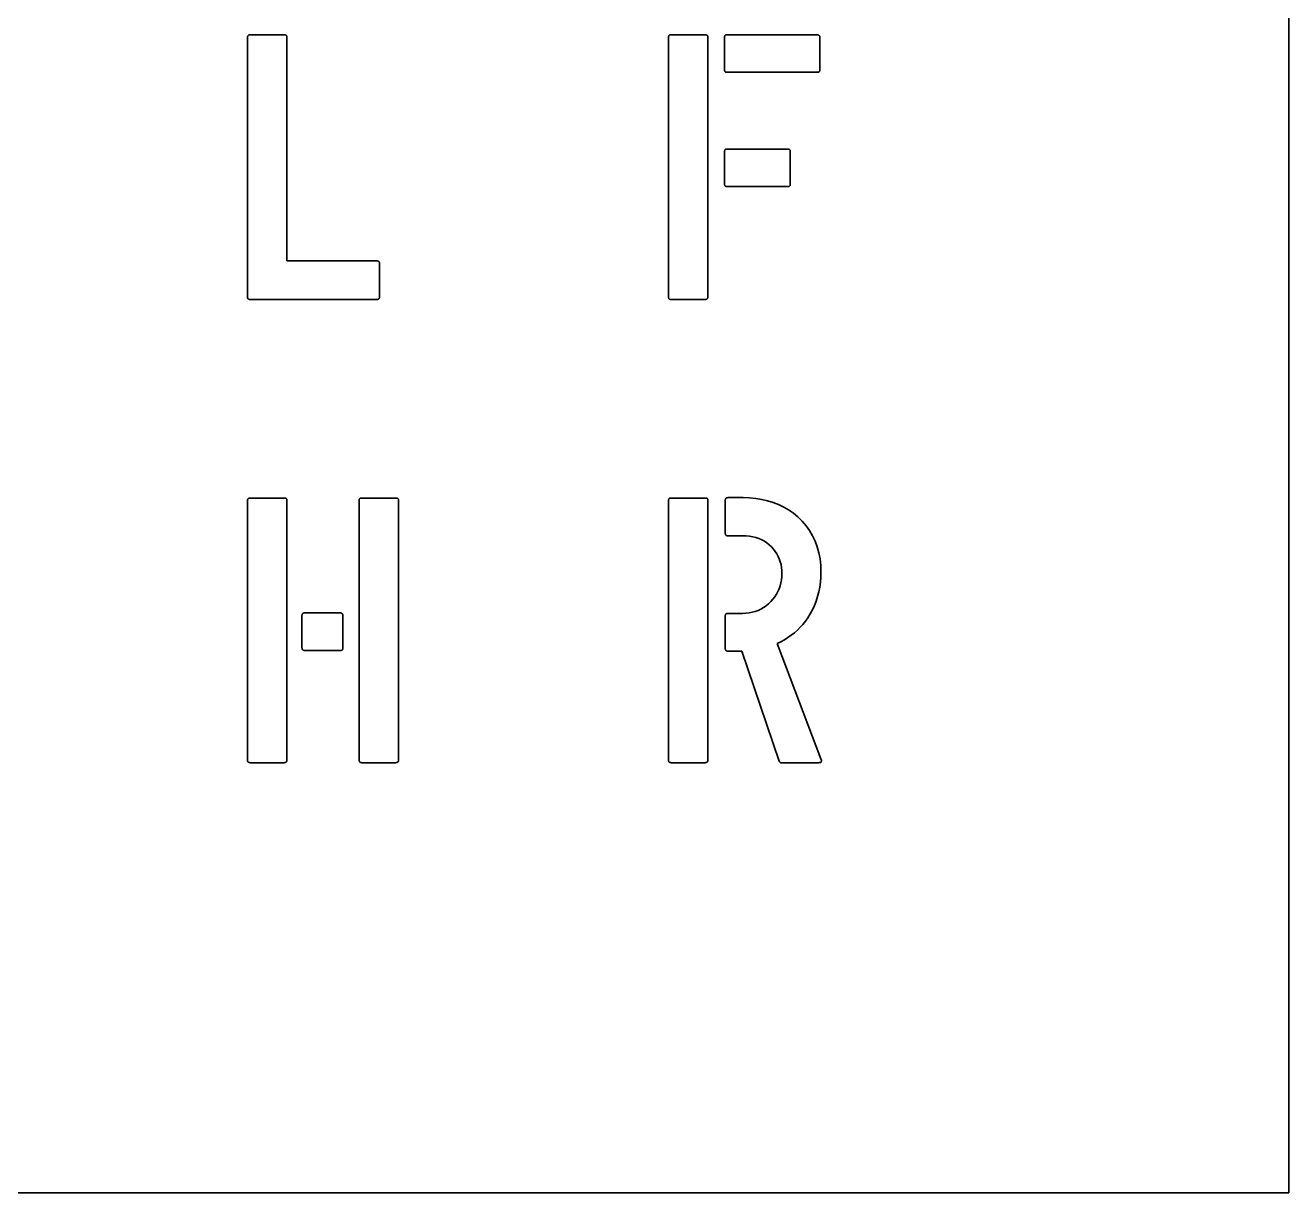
# Model space of a CAD drawing. Extents: x 10 to 410, y -69 to 348.
# Drawn here: x 314.6 to 410, y -51.5 to 36.7 of the extents above; entities that cross this region are included whole.
import ezdxf

# ---------------------------------------------------------------- set-up
doc = ezdxf.new("R2010")
doc.units = 0

msp = doc.modelspace()

# ---------------------------------------------------------------- linework, layer by layer
at = {"color": 7, "lineweight": 35}
for p, q in [((410, -51.5), (410, 348.5)), ((10, -51.5), (410, -51.5))]:
    msp.add_line(p, q, dxfattribs=at)
at = {"color": 7, "lineweight": 35, "ltscale": 0.000952}
for p, q in [((331.350006, 35.799988), (331.351715, 35.838013)), ((363.149994, 35.799988), (363.151733, 35.838013)), ((367.378571, 35.799988), (367.38028, 35.838013)), ((367.378571, 27.171417), (367.38028, 27.209442)), ((341.321411, 16.200012), (341.319458, 16.161987)), ((366.121429, 16.200012), (366.119446, 16.161987)), ((331.350006, 0.799988), (331.351715, 0.838013)), ((339.778564, 0.799988), (339.780304, 0.838013)), ((363.149994, 0.799988), (363.151733, 0.838013)), ((331.550018, -19), (331.511993, -18.998291)), ((334.321442, -18.799988), (334.319427, -18.838013)), ((342.75, -18.799988), (342.748016, -18.838013)), ((366.121429, -18.799988), (366.119446, -18.838013))]:
    msp.add_line(p, q, dxfattribs=at)
at = {"color": 7, "lineweight": 35, "ltscale": 0.490714}
for p, q in [((331.350006, 16.171417), (331.350006, 35.799988)), ((363.149994, 16.171417), (363.149994, 35.799988)), ((331.350006, -18.828583), (331.350006, 0.799988)), ((339.778564, -18.828583), (339.778564, 0.799988)), ((363.149994, -18.828583), (363.149994, 0.799988))]:
    msp.add_line(p, q, dxfattribs=at)
at = {"color": 7, "lineweight": 35, "ltscale": 0.00086}
for p, q in [((331.351715, 35.838013), (331.356873, 35.872009)), ((363.151733, 35.838013), (363.15686, 35.872009)), ((367.38028, 35.838013), (367.385437, 35.872009)), ((374.416565, 35.998291), (374.450562, 35.993134)), ((367.385437, 33.299438), (367.38028, 33.333435)), ((367.38028, 27.209442), (367.385437, 27.243439)), ((372.187988, 27.36972), (372.221985, 27.364563)), ((367.385437, 24.670868), (367.38028, 24.704865)), ((331.511993, 16.001709), (331.477997, 16.006866)), ((363.312012, 16.001709), (363.278015, 16.006866)), ((331.351715, 0.838013), (331.356873, 0.872009)), ((339.780304, 0.838013), (339.785461, 0.872009)), ((363.151733, 0.838013), (363.15686, 0.872009)), ((335.466003, -7.847717), (335.471161, -7.813721)), ((338.388, -7.687439), (338.421997, -7.692566)), ((335.471161, -10.386292), (335.466003, -10.352295)), ((331.511993, -18.998291), (331.477997, -18.993134)), ((339.940582, -18.998291), (339.906586, -18.993134)), ((363.312012, -18.998291), (363.278015, -18.993134))]:
    msp.add_line(p, q, dxfattribs=at)
at = {"color": 7, "lineweight": 35, "ltscale": 0.00078}
for p, q in [((331.356873, 35.872009), (331.365417, 35.902008)), ((363.15686, 35.872009), (363.165405, 35.902008)), ((367.385437, 35.872009), (367.393982, 35.902008)), ((374.450562, 35.993134), (374.48056, 35.984558)), ((367.393982, 33.26944), (367.385437, 33.299438)), ((367.385437, 27.243439), (367.393982, 27.273438)), ((367.393982, 24.640869), (367.385437, 24.670868)), ((331.477997, 16.006866), (331.447998, 16.015442)), ((331.356873, 0.872009), (331.365448, 0.902008)), ((339.785461, 0.872009), (339.794006, 0.902008)), ((363.15686, 0.872009), (363.165436, 0.902008)), ((335.471161, -7.813721), (335.479706, -7.783722)), ((335.479706, -10.41629), (335.471161, -10.386292)), ((331.477997, -18.993134), (331.447998, -18.984558)), ((339.906586, -18.993134), (339.876587, -18.984558))]:
    msp.add_line(p, q, dxfattribs=at)
at = {"color": 7, "lineweight": 35, "ltscale": 0.000716}
for p, q in [((331.365417, 35.902008), (331.377411, 35.928009)), ((363.165405, 35.902008), (363.177429, 35.928009)), ((367.393982, 35.902008), (367.406006, 35.928009)), ((374.48056, 35.984558), (374.506561, 35.972565)), ((367.406006, 33.243439), (367.393982, 33.26944)), ((367.393982, 27.273438), (367.406006, 27.299438)), ((372.252014, 27.355988), (372.278015, 27.343994)), ((367.406006, 24.614868), (367.393982, 24.640869)), ((331.447998, 16.015442), (331.421997, 16.027435)), ((363.247986, 16.015442), (363.221985, 16.027435)), ((331.365448, 0.902008), (331.377441, 0.928009)), ((339.794006, 0.902008), (339.80603, 0.928009)), ((363.165436, 0.902008), (363.177429, 0.928009)), ((335.479706, -7.783722), (335.49173, -7.757721)), ((338.452026, -7.701141), (338.478027, -7.713135)), ((335.49173, -10.442291), (335.479706, -10.41629)), ((331.447998, -18.984558), (331.421997, -18.972565)), ((339.876587, -18.984558), (339.850586, -18.972565)), ((363.247986, -18.984558), (363.221985, -18.972565))]:
    msp.add_line(p, q, dxfattribs=at)
at = {"color": 7, "lineweight": 35, "ltscale": 0.000672}
for p, q in [((331.377411, 35.928009), (331.392853, 35.950012)), ((363.177429, 35.928009), (363.192871, 35.950012)), ((367.406006, 35.928009), (367.421448, 35.950012)), ((374.506561, 35.972565), (374.528564, 35.957153)), ((367.421448, 33.221436), (367.406006, 33.243439)), ((367.406006, 27.299438), (367.421448, 27.321442)), ((367.421448, 24.592865), (367.406006, 24.614868)), ((331.421997, 16.027435), (331.399994, 16.042847)), ((331.377441, 0.928009), (331.392853, 0.950012)), ((339.80603, 0.928009), (339.821442, 0.950012)), ((363.177429, 0.928009), (363.192871, 0.950012)), ((335.49173, -7.757721), (335.507141, -7.735718)), ((335.507141, -10.464294), (335.49173, -10.442291)), ((331.421997, -18.972565), (331.399994, -18.957153)), ((339.850586, -18.972565), (339.828583, -18.957153))]:
    msp.add_line(p, q, dxfattribs=at)
at = {"color": 7, "lineweight": 35, "ltscale": 0.000651}
for p, q in [((331.392853, 35.950012), (331.411713, 35.967987)), ((363.192871, 35.950012), (363.211731, 35.967987)), ((367.421448, 35.950012), (367.440308, 35.967987)), ((367.421448, 27.321442), (367.440308, 27.339417)), ((331.392853, 0.950012), (331.411713, 0.967987)), ((339.821442, 0.950012), (339.840302, 0.967987)), ((363.192871, 0.950012), (363.211731, 0.967987)), ((335.526001, -10.482269), (335.507141, -10.464294)), ((331.399994, -18.957153), (331.382019, -18.938293)), ((339.828583, -18.957153), (339.810608, -18.938293))]:
    msp.add_line(p, q, dxfattribs=at)
at = {"color": 7, "lineweight": 35, "ltscale": 0.000658}
for p, q in [((331.411713, 35.967987), (331.43399, 35.981995)), ((363.211731, 35.967987), (363.234009, 35.981995)), ((367.440308, 35.967987), (367.462585, 35.981995)), ((367.462585, 33.189423), (367.440308, 33.20343)), ((367.440308, 27.339417), (367.462585, 27.353424)), ((367.462585, 24.560852), (367.440308, 24.57486)), ((331.411713, 0.967987), (331.43399, 0.981995)), ((339.840302, 0.967987), (339.862579, 0.981995)), ((363.211731, 0.967987), (363.234009, 0.981995)), ((335.526001, -7.717712), (335.548279, -7.703705)), ((338.518005, -7.747437), (338.532013, -7.769714)), ((335.548279, -10.496277), (335.526001, -10.482269))]:
    msp.add_line(p, q, dxfattribs=at)
at = {"color": 7, "lineweight": 35, "ltscale": 0.00069}
for p, q in [((331.43399, 35.981995), (331.459717, 35.992004)), ((331.43399, 0.981995), (331.459717, 0.992004)), ((339.862579, 0.981995), (339.888306, 0.992004)), ((335.548279, -7.703705), (335.574005, -7.693726)), ((338.532013, -7.769714), (338.542023, -7.795441)), ((335.574005, -10.506287), (335.548279, -10.496277))]:
    msp.add_line(p, q, dxfattribs=at)
at = {"color": 7, "lineweight": 35, "ltscale": 0.000744}
for p, q in [((331.459717, 35.992004), (331.488861, 35.997986)), ((363.259705, 35.992004), (363.288849, 35.997986)), ((367.488281, 35.992004), (367.517426, 35.997986)), ((374.570557, 35.890289), (374.576569, 35.861145)), ((367.517426, 33.173431), (367.488281, 33.179413)), ((367.488281, 27.363434), (367.517426, 27.369415)), ((372.34198, 27.261719), (372.348022, 27.232574)), ((367.517426, 24.544861), (367.488281, 24.550873)), ((331.358002, 16.109711), (331.35199, 16.138855)), ((363.15799, 16.109711), (363.151978, 16.138855)), ((331.459717, 0.992004), (331.488861, 0.997986)), ((363.259705, 0.992004), (363.288849, 0.997986)), ((335.574005, -7.693726), (335.603149, -7.687714)), ((338.542023, -7.795441), (338.548035, -7.824585)), ((335.603149, -10.512299), (335.574005, -10.506287)), ((331.358002, -18.890289), (331.35199, -18.861145)), ((339.78656, -18.890289), (339.780579, -18.861145)), ((363.15799, -18.890289), (363.151978, -18.861145))]:
    msp.add_line(p, q, dxfattribs=at)
at = {"color": 7, "lineweight": 35, "ltscale": 0.000816}
for p, q in [((331.488861, 35.997986), (331.521423, 36)), ((334.149994, 36), (334.182587, 35.998566)), ((363.288849, 35.997986), (363.321411, 36)), ((367.517426, 35.997986), (367.549988, 36)), ((374.576569, 35.861145), (374.578552, 35.828583)), ((367.549988, 33.171417), (367.517426, 33.173431)), ((374.578552, 33.342865), (374.577148, 33.310272)), ((367.517426, 27.369415), (367.549988, 27.371429)), ((372.348022, 27.232574), (372.349976, 27.200012)), ((367.549988, 24.542847), (367.517426, 24.544861)), ((372.349976, 24.714294), (372.348572, 24.681702)), ((331.35199, 16.138855), (331.350006, 16.171417)), ((363.151978, 16.138855), (363.149994, 16.171417)), ((331.488861, 0.997986), (331.521423, 1)), ((334.149994, 1), (334.182587, 0.998566)), ((339.917419, 0.997986), (339.950012, 1)), ((363.288849, 0.997986), (363.321411, 1)), ((335.603149, -7.687714), (335.635712, -7.685699)), ((338.548035, -7.824585), (338.550018, -7.857147)), ((335.635712, -10.514282), (335.603149, -10.512299)), ((331.35199, -18.861145), (331.350006, -18.828583)), ((339.780579, -18.861145), (339.778564, -18.828583)), ((363.151978, -18.861145), (363.149994, -18.828583))]:
    msp.add_line(p, q, dxfattribs=at)
at = {"color": 7, "lineweight": 35, "ltscale": 0.065714}
for p, q in [((331.521423, 36), (334.149994, 36)), ((331.521423, 1), (334.149994, 1)), ((339.950012, 1), (342.578583, 1))]:
    msp.add_line(p, q, dxfattribs=at)
at = {"color": 7, "lineweight": 35, "ltscale": 0.000736}
for p, q in [((334.182587, 35.998566), (334.211731, 35.994293)), ((365.982574, 35.998566), (366.011719, 35.994293)), ((372.348572, 24.681702), (372.344299, 24.652557)), ((334.182587, 0.998566), (334.211731, 0.994293)), ((365.982574, 0.998566), (366.011719, 0.994293)), ((338.548584, -10.375427), (338.544312, -10.404572))]:
    msp.add_line(p, q, dxfattribs=at)
at = {"color": 7, "lineweight": 35, "ltscale": 0.000667}
for p, q in [((334.211731, 35.994293), (334.237427, 35.987152)), ((366.011719, 35.994293), (366.037415, 35.987152)), ((374.572845, 33.281128), (374.565704, 33.255432)), ((372.344299, 24.652557), (372.337128, 24.626862)), ((334.211731, 0.994293), (334.237427, 0.987152)), ((342.64032, 0.994293), (342.666016, 0.987152)), ((366.011719, 0.994293), (366.037415, 0.987152)), ((338.544312, -10.404572), (338.53717, -10.430298))]:
    msp.add_line(p, q, dxfattribs=at)
at = {"color": 7, "lineweight": 35, "ltscale": 0.000611}
for p, q in [((334.237427, 35.987152), (334.259705, 35.977142)), ((366.037415, 35.987152), (366.059692, 35.977142)), ((334.237427, 0.987152), (334.259705, 0.977142)), ((342.666016, 0.987152), (342.688293, 0.977142)), ((366.037415, 0.987152), (366.059692, 0.977142)), ((338.53717, -10.430298), (338.527161, -10.452576))]:
    msp.add_line(p, q, dxfattribs=at)
at = {"color": 7, "lineweight": 35, "ltscale": 0.000571}
for p, q in [((334.259705, 35.977142), (334.278564, 35.964294)), ((366.059692, 35.977142), (366.078552, 35.964294)), ((374.555725, 33.233154), (374.542847, 33.214294)), ((372.327148, 24.604584), (372.31427, 24.585724)), ((334.259705, 0.977142), (334.278564, 0.964294)), ((342.688293, 0.977142), (342.707153, 0.964294)), ((366.059692, 0.977142), (366.078552, 0.964294)), ((338.527161, -10.452576), (338.514282, -10.471436))]:
    msp.add_line(p, q, dxfattribs=at)
at = {"color": 7, "lineweight": 35, "ltscale": 0.000551}
for p, q in [((334.278564, 35.964294), (334.294006, 35.948578)), ((366.078552, 35.964294), (366.093994, 35.948578)), ((334.278564, 0.964294), (334.294006, 0.948578)), ((342.707153, 0.964294), (342.722595, 0.948578)), ((366.078552, 0.964294), (366.093994, 0.948578))]:
    msp.add_line(p, q, dxfattribs=at)
at = {"color": 7, "lineweight": 35, "ltscale": 0.000553}
for p, q in [((334.294006, 35.948578), (334.306, 35.929993)), ((366.093994, 35.948578), (366.106018, 35.929993)), ((334.294006, 0.948578), (334.306, 0.929993)), ((342.722595, 0.948578), (342.734589, 0.929993)), ((366.093994, 0.948578), (366.106018, 0.929993)), ((338.498596, -10.486847), (338.480011, -10.498871))]:
    msp.add_line(p, q, dxfattribs=at)
at = {"color": 7, "lineweight": 35, "ltscale": 0.000577}
for p, q in [((334.306, 35.929993), (334.314575, 35.908569)), ((366.106018, 35.929993), (366.114563, 35.908569)), ((374.508545, 33.186859), (374.487122, 33.178284)), ((372.279968, 24.558289), (372.258545, 24.549713)), ((334.306, 0.929993), (334.314575, 0.908569)), ((342.734589, 0.929993), (342.743164, 0.908569)), ((366.106018, 0.929993), (366.114563, 0.908569)), ((338.480011, -10.498871), (338.458557, -10.507416))]:
    msp.add_line(p, q, dxfattribs=at)
at = {"color": 7, "lineweight": 35, "ltscale": 0.000621}
for p, q in [((334.314575, 35.908569), (334.319702, 35.884277)), ((366.114563, 35.908569), (366.11969, 35.884277)), ((334.314575, 0.908569), (334.319733, 0.884277)), ((342.743164, 0.908569), (342.748291, 0.884277)), ((366.114563, 0.908569), (366.11972, 0.884277))]:
    msp.add_line(p, q, dxfattribs=at)
at = {"color": 7, "lineweight": 35, "ltscale": 0.00068}
for p, q in [((334.319702, 35.884277), (334.321411, 35.857147)), ((366.11969, 35.884277), (366.121429, 35.857147)), ((374.46286, 33.173157), (374.43573, 33.171417)), ((372.234283, 24.544586), (372.207153, 24.542847)), ((334.319733, 0.884277), (334.321442, 0.857147)), ((342.748291, 0.884277), (342.75, 0.857147)), ((366.11972, 0.884277), (366.121429, 0.857147)), ((338.434326, -10.512573), (338.407166, -10.514282))]:
    msp.add_line(p, q, dxfattribs=at)
at = {"color": 7, "lineweight": 35, "ltscale": 0.423572}
msp.add_line((334.321411, 35.857147), (334.321411, 18.914276), dxfattribs=at)
at = {"color": 7, "lineweight": 35, "ltscale": 0.000689}
for p, q in [((363.234009, 35.981995), (363.259705, 35.992004)), ((367.462585, 35.981995), (367.488281, 35.992004)), ((374.560577, 35.915985), (374.570557, 35.890289)), ((367.488281, 33.179413), (367.462585, 33.189423)), ((367.462585, 27.353424), (367.488281, 27.363434)), ((372.332001, 27.287415), (372.34198, 27.261719)), ((367.488281, 24.550873), (367.462585, 24.560852)), ((331.367981, 16.084015), (331.358002, 16.109711)), ((363.167999, 16.084015), (363.15799, 16.109711)), ((363.234009, 0.981995), (363.259705, 0.992004)), ((331.368011, -18.915985), (331.358002, -18.890289)), ((339.79657, -18.915985), (339.78656, -18.890289)), ((363.167999, -18.915985), (363.15799, -18.890289))]:
    msp.add_line(p, q, dxfattribs=at)
at = {"color": 7, "lineweight": 35, "ltscale": 0.065715}
for p, q in [((363.321411, 36), (365.950012, 36)), ((363.321411, 1), (365.950012, 1))]:
    msp.add_line(p, q, dxfattribs=at)
at = {"color": 7, "lineweight": 35, "ltscale": 0.000815}
for p, q in [((365.950012, 36), (365.982574, 35.998566)), ((342.578583, 1), (342.611145, 0.998566)), ((365.950012, 1), (365.982574, 0.998566)), ((338.550018, -10.342865), (338.548584, -10.375427))]:
    msp.add_line(p, q, dxfattribs=at)
at = {"color": 7, "lineweight": 35, "ltscale": 0.491428}
for p, q in [((366.121429, 35.857147), (366.121429, 16.200012)), ((334.321442, 0.857147), (334.321442, -18.799988)), ((342.75, 0.857147), (342.75, -18.799988)), ((366.121429, 0.857147), (366.121429, -18.799988))]:
    msp.add_line(p, q, dxfattribs=at)
at = {"color": 7, "lineweight": 35, "ltscale": 0.060714}
for p, q in [((367.378571, 33.371429), (367.378571, 35.799988)), ((367.378571, 24.742859), (367.378571, 27.171417))]:
    msp.add_line(p, q, dxfattribs=at)
at = {"color": 7, "lineweight": 35, "ltscale": 0.170715}
msp.add_line((367.549988, 36), (374.378571, 36), dxfattribs=at)
at = {"color": 7, "lineweight": 35, "ltscale": 0.000951}
for p, q in [((374.378571, 36), (374.416565, 35.998291)), ((367.38028, 33.333435), (367.378571, 33.371429)), ((372.149994, 27.371429), (372.187988, 27.36972)), ((367.38028, 24.704865), (367.378571, 24.742859)), ((341.121429, 18.914276), (341.159424, 18.912292)), ((341.319458, 18.752289), (341.321411, 18.714294)), ((331.549988, 16), (331.511993, 16.001709)), ((341.159424, 16.002014), (341.121429, 16)), ((367.597717, 1.026581), (367.635712, 1.028564)), ((367.43573, 0.828583), (367.437714, 0.866577)), ((367.437714, -1.695129), (367.43573, -1.657135)), ((367.635712, -1.857147), (367.597717, -1.855133)), ((335.464294, -7.885712), (335.466003, -7.847717)), ((338.350006, -7.685699), (338.388, -7.687439)), ((367.43573, -7.914276), (367.437714, -7.876282)), ((367.597717, -7.716278), (367.635712, -7.714294)), ((335.466003, -10.352295), (335.464294, -10.314301)), ((367.437714, -10.409424), (367.43573, -10.371429)), ((367.635712, -10.571442), (367.597717, -10.569427)), ((334.159424, -18.997986), (334.121429, -19)), ((339.978577, -19), (339.940582, -18.998291)), ((342.588013, -18.997986), (342.550018, -19)), ((363.350006, -19), (363.312012, -18.998291))]:
    msp.add_line(p, q, dxfattribs=at)
at = {"color": 7, "lineweight": 35, "ltscale": 0.000652}
for p, q in [((374.528564, 35.957153), (374.54657, 35.938293)), ((367.440308, 33.20343), (367.421448, 33.221436)), ((372.299988, 27.328583), (372.317993, 27.309723)), ((367.440308, 24.57486), (367.421448, 24.592865)), ((331.399994, 16.042847), (331.381989, 16.061707)), ((363.200012, 16.042847), (363.182007, 16.061707)), ((335.507141, -7.735718), (335.526001, -7.717712)), ((338.5, -7.728577), (338.518005, -7.747437)), ((363.200012, -18.957153), (363.182007, -18.938293))]:
    msp.add_line(p, q, dxfattribs=at)
at = {"color": 7, "lineweight": 35, "ltscale": 0.000659}
for p, q in [((374.54657, 35.938293), (374.560577, 35.915985)), ((372.317993, 27.309723), (372.332001, 27.287415)), ((331.381989, 16.061707), (331.367981, 16.084015)), ((363.182007, 16.061707), (363.167999, 16.084015)), ((331.382019, -18.938293), (331.368011, -18.915985)), ((339.810608, -18.938293), (339.79657, -18.915985)), ((363.182007, -18.938293), (363.167999, -18.915985))]:
    msp.add_line(p, q, dxfattribs=at)
at = {"color": 7, "lineweight": 35, "ltscale": 0.062143}
for p, q in [((374.578552, 35.828583), (374.578552, 33.342865)), ((372.349976, 27.200012), (372.349976, 24.714294)), ((367.43573, -1.657135), (367.43573, 0.828583)), ((338.550018, -7.857147), (338.550018, -10.342865))]:
    msp.add_line(p, q, dxfattribs=at)
at = {"color": 7, "lineweight": 35, "ltscale": 0.172144}
msp.add_line((374.43573, 33.171417), (367.549988, 33.171417), dxfattribs=at)
at = {"color": 7, "lineweight": 35, "ltscale": 0.00062}
for p, q in [((374.487122, 33.178284), (374.46286, 33.173157)), ((372.258545, 24.549713), (372.234283, 24.544586))]:
    msp.add_line(p, q, dxfattribs=at)
at = {"color": 7, "lineweight": 35, "ltscale": 0.000554}
for p, q in [((374.527161, 33.198853), (374.508545, 33.186859)), ((372.298584, 24.570282), (372.279968, 24.558289))]:
    msp.add_line(p, q, dxfattribs=at)
at = {"color": 7, "lineweight": 35, "ltscale": 0.00055}
for p, q in [((374.542847, 33.214294), (374.527161, 33.198853)), ((372.31427, 24.585724), (372.298584, 24.570282)), ((338.514282, -10.471436), (338.498596, -10.486847))]:
    msp.add_line(p, q, dxfattribs=at)
at = {"color": 7, "lineweight": 35, "ltscale": 0.00061}
for p, q in [((374.565704, 33.255432), (374.555725, 33.233154)), ((372.337128, 24.626862), (372.327148, 24.604584))]:
    msp.add_line(p, q, dxfattribs=at)
at = {"color": 7, "lineweight": 35, "ltscale": 0.000737}
for p, q in [((374.577148, 33.310272), (374.572845, 33.281128)), ((342.611145, 0.998566), (342.64032, 0.994293))]:
    msp.add_line(p, q, dxfattribs=at)
at = {"color": 7, "lineweight": 35, "ltscale": 0.115}
msp.add_line((367.549988, 27.371429), (372.149994, 27.371429), dxfattribs=at)
at = {"color": 7, "lineweight": 35, "ltscale": 0.000781}
for p, q in [((372.221985, 27.364563), (372.252014, 27.355988)), ((363.278015, 16.006866), (363.247986, 16.015442)), ((338.421997, -7.692566), (338.452026, -7.701141)), ((363.278015, -18.993134), (363.247986, -18.984558))]:
    msp.add_line(p, q, dxfattribs=at)
at = {"color": 7, "lineweight": 35, "ltscale": 0.000671}
for p, q in [((372.278015, 27.343994), (372.299988, 27.328583)), ((363.221985, 16.027435), (363.200012, 16.042847)), ((338.478027, -7.713135), (338.5, -7.728577)), ((363.221985, -18.972565), (363.200012, -18.957153))]:
    msp.add_line(p, q, dxfattribs=at)
at = {"color": 7, "lineweight": 35, "ltscale": 0.116429}
msp.add_line((372.207153, 24.542847), (367.549988, 24.542847), dxfattribs=at)
at = {"color": 7, "lineweight": 35, "ltscale": 0.17}
msp.add_line((334.321411, 18.914276), (341.121429, 18.914276), dxfattribs=at)
at = {"color": 7, "lineweight": 35, "ltscale": 0.000863}
for p, q in [((341.159424, 18.912292), (341.19342, 18.906281)), ((341.313446, 18.786285), (341.319458, 18.752289)), ((341.19342, 16.007996), (341.159424, 16.002014)), ((341.319458, 16.161987), (341.313446, 16.127991)), ((365.993408, 16.007996), (365.959412, 16.002014)), ((366.119446, 16.161987), (366.113434, 16.127991)), ((367.563721, 1.020569), (367.597717, 1.026581)), ((367.437714, 0.866577), (367.443726, 0.900574)), ((367.597717, -1.855133), (367.563721, -1.849152)), ((367.437714, -7.876282), (367.443726, -7.842285)), ((367.563721, -7.72229), (367.597717, -7.716278)), ((367.443726, -10.44342), (367.437714, -10.409424)), ((367.597717, -10.569427), (367.563721, -10.563416)), ((334.19342, -18.992004), (334.159424, -18.997986)), ((334.319427, -18.838013), (334.313446, -18.872009)), ((342.622009, -18.992004), (342.588013, -18.997986)), ((342.748016, -18.838013), (342.742004, -18.872009)), ((365.993408, -18.992004), (365.959412, -18.997986)), ((366.119446, -18.838013), (366.113434, -18.872009))]:
    msp.add_line(p, q, dxfattribs=at)
at = {"color": 7, "lineweight": 35, "ltscale": 0.000791}
for p, q in [((341.19342, 18.906281), (341.22345, 18.896271)), ((341.303436, 18.816284), (341.313446, 18.786285)), ((341.22345, 16.018005), (341.19342, 16.007996)), ((341.313446, 16.127991), (341.303436, 16.097992)), ((366.023438, 16.018005), (365.993408, 16.007996)), ((366.113434, 16.127991), (366.103424, 16.097992)), ((367.533722, 1.010559), (367.563721, 1.020569)), ((367.563721, -1.849152), (367.533722, -1.839142)), ((367.533722, -7.7323), (367.563721, -7.72229)), ((334.223419, -18.981995), (334.19342, -18.992004)), ((334.313446, -18.872009), (334.303436, -18.902008)), ((342.652008, -18.981995), (342.622009, -18.992004)), ((342.742004, -18.872009), (342.731995, -18.902008)), ((366.023438, -18.981995), (365.993408, -18.992004))]:
    msp.add_line(p, q, dxfattribs=at)
at = {"color": 7, "lineweight": 35, "ltscale": 0.000738}
for p, q in [((341.22345, 18.896271), (341.249451, 18.882294)), ((341.289429, 18.842285), (341.303436, 18.816284)), ((341.249451, 16.032013), (341.22345, 16.018005)), ((341.303436, 16.097992), (341.289429, 16.071991)), ((366.049438, 16.032013), (366.023438, 16.018005)), ((366.103424, 16.097992), (366.089417, 16.071991)), ((367.453705, 0.930573), (367.467712, 0.956573)), ((367.507721, 0.996582), (367.533722, 1.010559)), ((367.467712, -1.785156), (367.453705, -1.759155)), ((367.533722, -1.839142), (367.507721, -1.825134)), ((367.453705, -7.812286), (367.467712, -7.786285)), ((367.507721, -7.746277), (367.533722, -7.7323)), ((367.467712, -10.49942), (367.453705, -10.473419)), ((367.533722, -10.553436), (367.507721, -10.539429)), ((334.24942, -18.967987), (334.223419, -18.981995)), ((334.303436, -18.902008), (334.289429, -18.928009)), ((342.678009, -18.967987), (342.652008, -18.981995)), ((342.731995, -18.902008), (342.718018, -18.928009)), ((366.049438, -18.967987), (366.023438, -18.981995))]:
    msp.add_line(p, q, dxfattribs=at)
at = {"color": 7, "lineweight": 35, "ltscale": 0.00071}
for p, q in [((341.249451, 18.882294), (341.271423, 18.864288)), ((341.271423, 16.049988), (341.249451, 16.032013)), ((366.071411, 16.049988), (366.049438, 16.032013)), ((367.485718, -1.807129), (367.467712, -1.785156)), ((334.271423, -18.950012), (334.24942, -18.967987)), ((342.700012, -18.950012), (342.678009, -18.967987)), ((366.071411, -18.950012), (366.049438, -18.967987))]:
    msp.add_line(p, q, dxfattribs=at)
at = {"color": 7, "lineweight": 35, "ltscale": 0.000711}
for p, q in [((341.271423, 18.864288), (341.289429, 18.842285)), ((341.289429, 16.071991), (341.271423, 16.049988)), ((366.089417, 16.071991), (366.071411, 16.049988)), ((367.467712, 0.956573), (367.485718, 0.978577)), ((367.485718, 0.978577), (367.507721, 0.996582)), ((367.507721, -1.825134), (367.485718, -1.807129)), ((367.467712, -7.786285), (367.485718, -7.764282)), ((367.485718, -7.764282), (367.507721, -7.746277)), ((367.485718, -10.521423), (367.467712, -10.49942)), ((367.507721, -10.539429), (367.485718, -10.521423)), ((334.289429, -18.928009), (334.271423, -18.950012)), ((342.718018, -18.928009), (342.700012, -18.950012)), ((366.089417, -18.928009), (366.071411, -18.950012))]:
    msp.add_line(p, q, dxfattribs=at)
at = {"color": 7, "lineweight": 35, "ltscale": 0.062857}
msp.add_line((341.321411, 18.714294), (341.321411, 16.200012), dxfattribs=at)
at = {"color": 7, "lineweight": 35, "ltscale": 0.239286}
msp.add_line((341.121429, 16), (331.549988, 16), dxfattribs=at)
at = {"color": 7, "lineweight": 35, "ltscale": 0.00095}
for p, q in [((363.349976, 16), (363.312012, 16.001709)), ((365.959412, 16.002014), (365.921448, 16)), ((365.959412, -18.997986), (365.921448, -19))]:
    msp.add_line(p, q, dxfattribs=at)
at = {"color": 7, "lineweight": 35, "ltscale": 0.064287}
msp.add_line((365.921448, 16), (363.349976, 16), dxfattribs=at)
at = {"color": 7, "lineweight": 35, "ltscale": 0.000743}
msp.add_line((339.888306, 0.992004), (339.917419, 0.997986), dxfattribs=at)
at = {"color": 7, "lineweight": 35, "ltscale": 0.028571}
msp.add_line((367.635712, 1.028564), (368.778564, 1.028564), dxfattribs=at)
at = {"color": 7, "lineweight": 35, "ltscale": 0.012227}
msp.add_line((368.778564, 1.028564), (369.267426, 1.014008), dxfattribs=at)
at = {"color": 7, "lineweight": 35, "ltscale": 0.011858}
msp.add_line((369.267426, 1.014008), (369.739716, 0.970276), dxfattribs=at)
at = {"color": 7, "lineweight": 35, "ltscale": 0.011538}
msp.add_line((369.739716, 0.970276), (370.195435, 0.89743), dxfattribs=at)
at = {"color": 7, "lineweight": 35, "ltscale": 0.00079}
for p, q in [((367.443726, 0.900574), (367.453705, 0.930573)), ((367.453705, -1.759155), (367.443726, -1.729156)), ((367.443726, -7.842285), (367.453705, -7.812286)), ((367.453705, -10.473419), (367.443726, -10.44342)), ((367.563721, -10.563416), (367.533722, -10.553436)), ((366.113434, -18.872009), (366.103455, -18.902008))]:
    msp.add_line(p, q, dxfattribs=at)
at = {"color": 7, "lineweight": 35, "ltscale": 0.011271}
msp.add_line((370.195435, 0.89743), (370.634583, 0.795441), dxfattribs=at)
at = {"color": 7, "lineweight": 35, "ltscale": 0.011061}
msp.add_line((370.634583, 0.795441), (371.057129, 0.664276), dxfattribs=at)
at = {"color": 7, "lineweight": 35, "ltscale": 0.010912}
msp.add_line((371.057129, 0.664276), (371.463135, 0.503998), dxfattribs=at)
at = {"color": 7, "lineweight": 35, "ltscale": 0.010826}
msp.add_line((371.463135, 0.503998), (371.85257, 0.314575), dxfattribs=at)
at = {"color": 7, "lineweight": 35, "ltscale": 0.010805}
msp.add_line((371.85257, 0.314575), (372.225433, 0.096008), dxfattribs=at)
at = {"color": 7, "lineweight": 35, "ltscale": 0.010849}
msp.add_line((372.225433, 0.096008), (372.581726, -0.151703), dxfattribs=at)
at = {"color": 7, "lineweight": 35, "ltscale": 0.010956}
msp.add_line((372.581726, -0.151703), (372.921448, -0.428558), dxfattribs=at)
at = {"color": 7, "lineweight": 35, "ltscale": 0.011592}
msp.add_line((372.921448, -0.428558), (373.252563, -0.753143), dxfattribs=at)
at = {"color": 7, "lineweight": 35, "ltscale": 0.011372}
msp.add_line((373.252563, -0.753143), (373.548859, -1.098297), dxfattribs=at)
at = {"color": 7, "lineweight": 35, "ltscale": 0.000864}
msp.add_line((367.443726, -1.729156), (367.437714, -1.695129), dxfattribs=at)
at = {"color": 7, "lineweight": 35, "ltscale": 0.027857}
for p, q in [((368.75, -1.857147), (367.635712, -1.857147)), ((367.635712, -7.714294), (368.75, -7.714294))]:
    msp.add_line(p, q, dxfattribs=at)
at = {"color": 7, "lineweight": 35, "ltscale": 0.006717}
msp.add_line((369.018555, -1.865417), (368.75, -1.857147), dxfattribs=at)
at = {"color": 7, "lineweight": 35, "ltscale": 0.006459}
msp.add_line((369.275696, -1.890289), (369.018555, -1.865417), dxfattribs=at)
at = {"color": 7, "lineweight": 35, "ltscale": 0.00623}
msp.add_line((369.521423, -1.931702), (369.275696, -1.890289), dxfattribs=at)
at = {"color": 7, "lineweight": 35, "ltscale": 0.011238}
msp.add_line((373.548859, -1.098297), (373.810303, -1.463989), dxfattribs=at)
at = {"color": 7, "lineweight": 35, "ltscale": 0.011196}
msp.add_line((373.810303, -1.463989), (374.036865, -1.850281), dxfattribs=at)
at = {"color": 7, "lineweight": 35, "ltscale": 0.011244}
msp.add_line((374.036865, -1.850281), (374.228577, -2.257141), dxfattribs=at)
at = {"color": 7, "lineweight": 35, "ltscale": 0.006035}
msp.add_line((369.755737, -1.989716), (369.521423, -1.931702), dxfattribs=at)
at = {"color": 7, "lineweight": 35, "ltscale": 0.005875}
msp.add_line((369.978577, -2.064301), (369.755737, -1.989716), dxfattribs=at)
at = {"color": 7, "lineweight": 35, "ltscale": 0.005756}
msp.add_line((370.190002, -2.155426), (369.978577, -2.064301), dxfattribs=at)
at = {"color": 7, "lineweight": 35, "ltscale": 0.005679}
msp.add_line((370.390015, -2.263153), (370.190002, -2.155426), dxfattribs=at)
at = {"color": 7, "lineweight": 35, "ltscale": 0.005645}
msp.add_line((370.578552, -2.387421), (370.390015, -2.263153), dxfattribs=at)
at = {"color": 7, "lineweight": 35, "ltscale": 0.005659}
msp.add_line((370.755737, -2.52829), (370.578552, -2.387421), dxfattribs=at)
at = {"color": 7, "lineweight": 35, "ltscale": 0.005714}
msp.add_line((370.921448, -2.685699), (370.755737, -2.52829), dxfattribs=at)
at = {"color": 7, "lineweight": 35, "ltscale": 0.00569}
msp.add_line((371.073425, -2.855133), (370.921448, -2.685699), dxfattribs=at)
at = {"color": 7, "lineweight": 35, "ltscale": 0.005578}
msp.add_line((371.209412, -3.032013), (371.073425, -2.855133), dxfattribs=at)
at = {"color": 7, "lineweight": 35, "ltscale": 0.011383}
msp.add_line((374.228577, -2.257141), (374.385437, -2.68457), dxfattribs=at)
at = {"color": 7, "lineweight": 35, "ltscale": 0.011608}
msp.add_line((374.385437, -2.68457), (374.507416, -3.132568), dxfattribs=at)
at = {"color": 7, "lineweight": 35, "ltscale": 0.005497}
msp.add_line((371.329407, -3.216278), (371.209412, -3.032013), dxfattribs=at)
at = {"color": 7, "lineweight": 35, "ltscale": 0.005453}
msp.add_line((371.433411, -3.40799), (371.329407, -3.216278), dxfattribs=at)
at = {"color": 7, "lineweight": 35, "ltscale": 0.005443}
msp.add_line((371.521423, -3.607147), (371.433411, -3.40799), dxfattribs=at)
at = {"color": 7, "lineweight": 35, "ltscale": 0.005469}
msp.add_line((371.593445, -3.813721), (371.521423, -3.607147), dxfattribs=at)
at = {"color": 7, "lineweight": 35, "ltscale": 0.00553}
msp.add_line((371.649414, -4.02771), (371.593445, -3.813721), dxfattribs=at)
at = {"color": 7, "lineweight": 35, "ltscale": 0.011915}
msp.add_line((374.507416, -3.132568), (374.594574, -3.601135), dxfattribs=at)
at = {"color": 7, "lineweight": 35, "ltscale": 0.012299}
msp.add_line((374.594574, -3.601135), (374.646851, -4.090302), dxfattribs=at)
at = {"color": 7, "lineweight": 35, "ltscale": 0.005626}
msp.add_line((371.689423, -4.249146), (371.649414, -4.02771), dxfattribs=at)
at = {"color": 7, "lineweight": 35, "ltscale": 0.005753}
msp.add_line((371.71344, -4.477997), (371.689423, -4.249146), dxfattribs=at)
at = {"color": 7, "lineweight": 35, "ltscale": 0.006061}
msp.add_line((371.713013, -4.956573), (371.721436, -4.714294), dxfattribs=at)
at = {"color": 7, "lineweight": 35, "ltscale": 0.005911}
msp.add_line((371.721436, -4.714294), (371.71344, -4.477997), dxfattribs=at)
at = {"color": 7, "lineweight": 35, "ltscale": 0.01275}
msp.add_line((374.646851, -4.090302), (374.664307, -4.600006), dxfattribs=at)
at = {"color": 7, "lineweight": 35, "ltscale": 0.009739}
msp.add_line((374.664307, -4.600006), (374.654297, -4.989441), dxfattribs=at)
at = {"color": 7, "lineweight": 35, "ltscale": 0.005697}
msp.add_line((371.510712, -5.857147), (371.586548, -5.642273), dxfattribs=at)
at = {"color": 7, "lineweight": 35, "ltscale": 0.005736}
msp.add_line((371.586548, -5.642273), (371.645569, -5.420563), dxfattribs=at)
at = {"color": 7, "lineweight": 35, "ltscale": 0.005811}
msp.add_line((371.645569, -5.420563), (371.687714, -5.191986), dxfattribs=at)
at = {"color": 7, "lineweight": 35, "ltscale": 0.005919}
msp.add_line((371.687714, -5.191986), (371.713013, -4.956573), dxfattribs=at)
at = {"color": 7, "lineweight": 35, "ltscale": 0.009334}
msp.add_line((374.624268, -5.369141), (374.57428, -5.739136), dxfattribs=at)
at = {"color": 7, "lineweight": 35, "ltscale": 0.009522}
msp.add_line((374.654297, -4.989441), (374.624268, -5.369141), dxfattribs=at)
at = {"color": 7, "lineweight": 35, "ltscale": 0.006034}
for p, q in [((370.878571, -6.828583), (371.038696, -6.64801)), ((370.705566, -6.996857), (370.878571, -6.828583))]:
    msp.add_line(p, q, dxfattribs=at)
at = {"color": 7, "lineweight": 35, "ltscale": 0.005899}
msp.add_line((371.038696, -6.64801), (371.182007, -6.460571), dxfattribs=at)
at = {"color": 7, "lineweight": 35, "ltscale": 0.005794}
msp.add_line((371.182007, -6.460571), (371.308411, -6.266296), dxfattribs=at)
at = {"color": 7, "lineweight": 35, "ltscale": 0.005726}
msp.add_line((371.308411, -6.266296), (371.417999, -6.065155), dxfattribs=at)
at = {"color": 7, "lineweight": 35, "ltscale": 0.005693}
msp.add_line((371.417999, -6.065155), (371.510712, -5.857147), dxfattribs=at)
at = {"color": 7, "lineweight": 35, "ltscale": 0.008954}
msp.add_line((374.414307, -6.450012), (374.304291, -6.790863), dxfattribs=at)
at = {"color": 7, "lineweight": 35, "ltscale": 0.009049}
msp.add_line((374.504272, -6.099426), (374.414307, -6.450012), dxfattribs=at)
at = {"color": 7, "lineweight": 35, "ltscale": 0.009176}
msp.add_line((374.57428, -5.739136), (374.504272, -6.099426), dxfattribs=at)
at = {"color": 7, "lineweight": 35, "ltscale": 0.005978}
msp.add_line((369.246582, -7.678864), (369.481567, -7.634583), dxfattribs=at)
at = {"color": 7, "lineweight": 35, "ltscale": 0.005862}
msp.add_line((369.481567, -7.634583), (369.707703, -7.572571), dxfattribs=at)
at = {"color": 7, "lineweight": 35, "ltscale": 0.005786}
msp.add_line((369.707703, -7.572571), (369.924988, -7.492859), dxfattribs=at)
at = {"color": 7, "lineweight": 35, "ltscale": 0.005752}
msp.add_line((369.924988, -7.492859), (370.133423, -7.395416), dxfattribs=at)
at = {"color": 7, "lineweight": 35, "ltscale": 0.00576}
msp.add_line((370.133423, -7.395416), (370.333008, -7.280273), dxfattribs=at)
at = {"color": 7, "lineweight": 35, "ltscale": 0.00581}
msp.add_line((370.333008, -7.280273), (370.523712, -7.14743), dxfattribs=at)
at = {"color": 7, "lineweight": 35, "ltscale": 0.005903}
msp.add_line((370.523712, -7.14743), (370.705566, -6.996857), dxfattribs=at)
at = {"color": 7, "lineweight": 35, "ltscale": 0.008877}
msp.add_line((374.024292, -7.44342), (373.854279, -7.755157), dxfattribs=at)
at = {"color": 7, "lineweight": 35, "ltscale": 0.008867}
msp.add_line((374.174286, -7.122009), (374.024292, -7.44342), dxfattribs=at)
at = {"color": 7, "lineweight": 35, "ltscale": 0.008894}
msp.add_line((374.304291, -6.790863), (374.174286, -7.122009), dxfattribs=at)
at = {"color": 7, "lineweight": 35, "ltscale": 0.060715}
msp.add_line((335.464294, -10.314301), (335.464294, -7.885712), dxfattribs=at)
at = {"color": 7, "lineweight": 35, "ltscale": 0.067857}
msp.add_line((335.635712, -7.685699), (338.350006, -7.685699), dxfattribs=at)
at = {"color": 7, "lineweight": 35, "ltscale": 0.061429}
msp.add_line((367.43573, -10.371429), (367.43573, -7.914276), dxfattribs=at)
at = {"color": 7, "lineweight": 35, "ltscale": 0.006322}
msp.add_line((368.75, -7.714294), (369.002716, -7.705414), dxfattribs=at)
at = {"color": 7, "lineweight": 35, "ltscale": 0.006133}
msp.add_line((369.002716, -7.705414), (369.246582, -7.678864), dxfattribs=at)
at = {"color": 7, "lineweight": 35, "ltscale": 0.007563}
msp.add_line((373.297424, -8.546295), (373.096008, -8.772003), dxfattribs=at)
at = {"color": 7, "lineweight": 35, "ltscale": 0.00761}
msp.add_line((373.486877, -8.308014), (373.297424, -8.546295), dxfattribs=at)
at = {"color": 7, "lineweight": 35, "ltscale": 0.007682}
msp.add_line((373.664307, -8.057129), (373.486877, -8.308014), dxfattribs=at)
at = {"color": 7, "lineweight": 35, "ltscale": 0.008919}
msp.add_line((373.854279, -7.755157), (373.664307, -8.057129), dxfattribs=at)
at = {"color": 7, "lineweight": 35, "ltscale": 0.007623}
msp.add_line((372.419708, -9.373718), (372.170288, -9.549133), dxfattribs=at)
at = {"color": 7, "lineweight": 35, "ltscale": 0.007572}
msp.add_line((372.657166, -9.185699), (372.419708, -9.373718), dxfattribs=at)
at = {"color": 7, "lineweight": 35, "ltscale": 0.007543}
msp.add_line((372.882568, -8.985138), (372.657166, -9.185699), dxfattribs=at)
at = {"color": 7, "lineweight": 35, "ltscale": 0.007541}
msp.add_line((373.096008, -8.772003), (372.882568, -8.985138), dxfattribs=at)
at = {"color": 7, "lineweight": 35, "ltscale": 0.007923}
msp.add_line((371.635437, -9.862274), (371.350006, -10), dxfattribs=at)
at = {"color": 7, "lineweight": 35, "ltscale": 0.233082}
msp.add_line((371.350006, -10), (374.664307, -18.714294), dxfattribs=at)
at = {"color": 7, "lineweight": 35, "ltscale": 0.0078}
msp.add_line((371.908875, -9.712006), (371.635437, -9.862274), dxfattribs=at)
at = {"color": 7, "lineweight": 35, "ltscale": 0.0077}
msp.add_line((372.170288, -9.549133), (371.908875, -9.712006), dxfattribs=at)
at = {"color": 7, "lineweight": 35, "ltscale": 0.069286}
msp.add_line((338.407166, -10.514282), (335.635712, -10.514282), dxfattribs=at)
at = {"color": 7, "lineweight": 35, "ltscale": 0.000619}
msp.add_line((338.458557, -10.507416), (338.434326, -10.512573), dxfattribs=at)
at = {"color": 7, "lineweight": 35, "ltscale": 0.026429}
msp.add_line((368.692871, -10.571442), (367.635712, -10.571442), dxfattribs=at)
at = {"color": 7, "lineweight": 35, "ltscale": 0.219556}
msp.add_line((371.521423, -18.885712), (368.692871, -10.571442), dxfattribs=at)
at = {"color": 7, "lineweight": 35, "ltscale": 0.064285}
msp.add_line((334.121429, -19), (331.550018, -19), dxfattribs=at)
at = {"color": 7, "lineweight": 35, "ltscale": 0.064286}
for p, q in [((342.550018, -19), (339.978577, -19)), ((365.921448, -19), (363.350006, -19))]:
    msp.add_line(p, q, dxfattribs=at)
at = {"color": 7, "lineweight": 35, "ltscale": 0.000739}
msp.add_line((366.103455, -18.902008), (366.089417, -18.928009), dxfattribs=at)
at = {"color": 7, "lineweight": 35, "ltscale": 0.000565}
msp.add_line((371.52771, -18.90744), (371.521423, -18.885712), dxfattribs=at)
at = {"color": 7, "lineweight": 35, "ltscale": 0.00052}
msp.add_line((371.535156, -18.926849), (371.52771, -18.90744), dxfattribs=at)
at = {"color": 7, "lineweight": 35, "ltscale": 0.000479}
msp.add_line((371.543701, -18.944), (371.535156, -18.926849), dxfattribs=at)
at = {"color": 7, "lineweight": 35, "ltscale": 0.000444}
msp.add_line((371.553436, -18.958862), (371.543701, -18.944), dxfattribs=at)
at = {"color": 7, "lineweight": 35, "ltscale": 0.000415}
for p, q in [((371.56427, -18.971436), (371.553436, -18.958862)), ((371.635712, -19), (371.619141, -18.998871))]:
    msp.add_line(p, q, dxfattribs=at)
at = {"color": 7, "lineweight": 35, "ltscale": 0.000396}
for p, q in [((371.576294, -18.98172), (371.56427, -18.971436)), ((371.619141, -18.998871), (371.603699, -18.995422))]:
    msp.add_line(p, q, dxfattribs=at)
at = {"color": 7, "lineweight": 35, "ltscale": 0.000384}
msp.add_line((371.589417, -18.989716), (371.576294, -18.98172), dxfattribs=at)
at = {"color": 7, "lineweight": 35, "ltscale": 0.000385}
msp.add_line((371.603699, -18.995422), (371.589417, -18.989716), dxfattribs=at)
at = {"color": 7, "lineweight": 35, "ltscale": 0.071429}
msp.add_line((374.492859, -19), (371.635712, -19), dxfattribs=at)
at = {"color": 7, "lineweight": 35, "ltscale": 0.001459}
msp.add_line((374.551147, -18.997131), (374.492859, -19), dxfattribs=at)
at = {"color": 7, "lineweight": 35, "ltscale": 0.001247}
msp.add_line((374.600281, -18.988586), (374.551147, -18.997131), dxfattribs=at)
at = {"color": 7, "lineweight": 35, "ltscale": 0.001062}
msp.add_line((374.640289, -18.974274), (374.600281, -18.988586), dxfattribs=at)
at = {"color": 7, "lineweight": 35, "ltscale": 0.000919}
msp.add_line((374.671143, -18.954285), (374.640289, -18.974274), dxfattribs=at)
at = {"color": 7, "lineweight": 35, "ltscale": 0.001484}
msp.add_line((374.664307, -18.714294), (374.688293, -18.768585), dxfattribs=at)
at = {"color": 7, "lineweight": 35, "ltscale": 0.000842}
msp.add_line((374.692871, -18.928558), (374.671143, -18.954285), dxfattribs=at)
at = {"color": 7, "lineweight": 35, "ltscale": 0.001269}
msp.add_line((374.688293, -18.768585), (374.703125, -18.817139), dxfattribs=at)
at = {"color": 7, "lineweight": 35, "ltscale": 0.000846}
msp.add_line((374.705444, -18.897156), (374.692871, -18.928558), dxfattribs=at)
at = {"color": 7, "lineweight": 35, "ltscale": 0.001081}
msp.add_line((374.703125, -18.817139), (374.708862, -18.859985), dxfattribs=at)
at = {"color": 7, "lineweight": 35, "ltscale": 0.000933}
msp.add_line((374.708862, -18.859985), (374.705444, -18.897156), dxfattribs=at)

doc.saveas('drawing.dxf')
